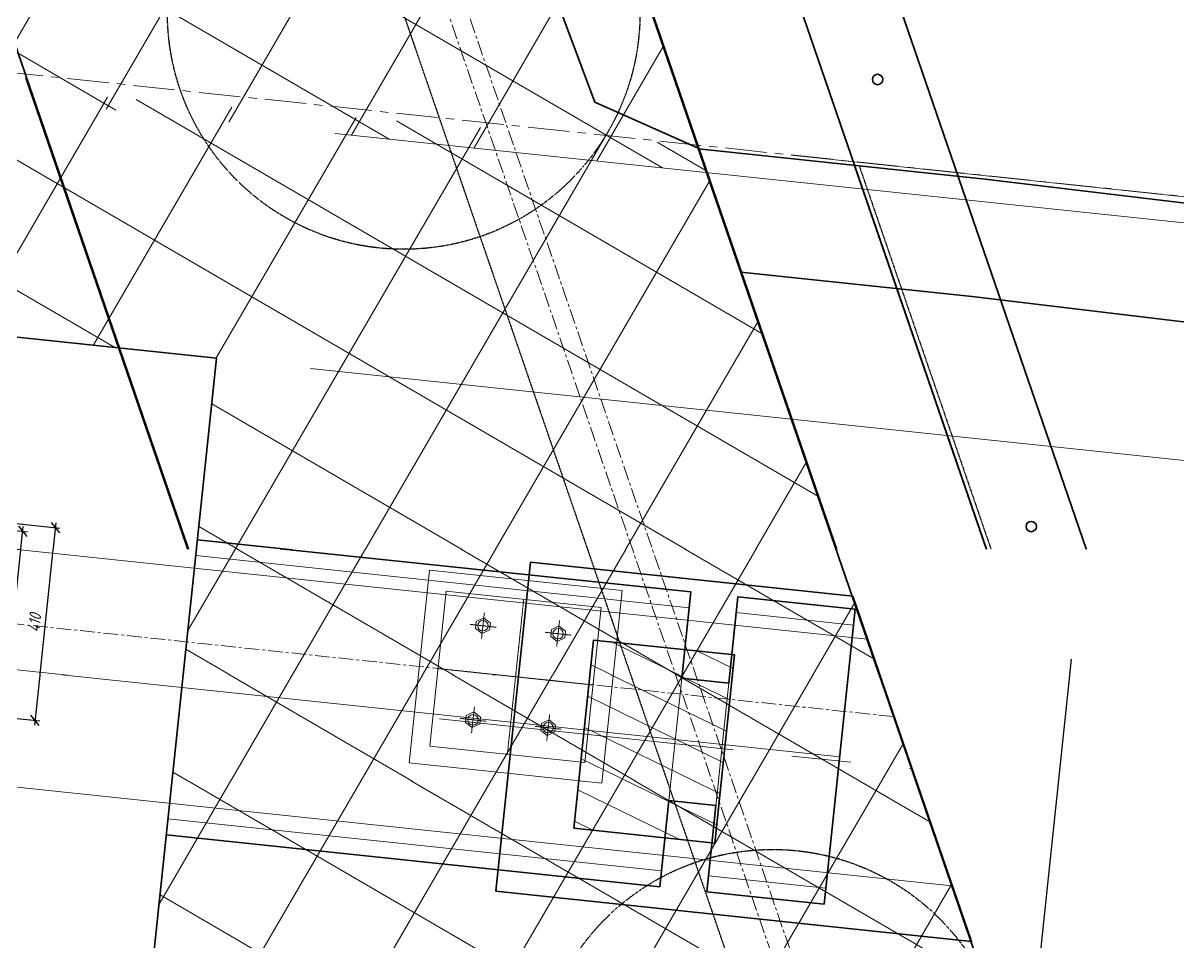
# Model space of a CAD drawing. Header units: millimetres. Extents: x 265754 to 14267433, y -6145605 to 2433772.
# Drawn here: x 8044682 to 8047126, y -576466 to -574523 of the extents above; entities that cross this region are included whole.
import ezdxf
from ezdxf import colors
from ezdxf.entities.mleader import LeaderData, LeaderLine
from ezdxf.math import Vec2, Vec3

# ---------------------------------------------------------------- set-up
doc = ezdxf.new("R2010")
doc.units = ezdxf.units.MM
for name, pattern in [('невидимая', [9.524999999999999, 6.35, -3.175]), ('осевая', [2, 1.25, -0.25, 0.25, -0.25]), ('Штриховая', [3, 2, -1])]:
    doc.linetypes.add(name, pattern=pattern)
for name, color, linetype, lineweight in [('Выноски', 3, 'Continuous', 15), ('ИС_Med', 7, 'Continuous', 35), ('ИС_Мвн', 3, 'Continuous', 18), ('ИС_Невид', 4, 'Штриховая', 18), ('ИС_ОПОР_Ось', 3, 'осевая', 18), ('ИС_Ось', 3, 'осевая', 18), ('ИС_РЗМ', 3, 'Continuous', 18), ('ИС_Тон', 3, 'Continuous', 18), ('ИС_Штр', 3, 'Continuous', 9), ('ИС_Штриховка', 2, 'Continuous', 9)]:
    doc.layers.add(name, color=color, linetype=linetype, lineweight=lineweight)
doc.layers.add('ИС_Вспомогательная', color=2, linetype='Continuous', lineweight=18, plot=False)
doc.layers.add('ИС_Невидимая', color=4, linetype='невидимая')
doc.styles.add('0', font='isocpeur.ttf', dxfattribs={"width": 0.8, "oblique": 15})
doc.styles.add('ISOCPEUR', font='isocpeur.ttf', dxfattribs={"width": 0.8, "oblique": 15, "height": 2.5})
doc.dimstyles.new('М10', dxfattribs={"dimscale": 10, "dimtxt": 2.5, "dimasz": 2, "dimexe": 1, "dimexo": 1, "dimgap": 1, "dimtad": 1, "dimdec": 0, "dimtxsty": '0', "dimblk1": 'OBLIQUE', "dimblk2": 'OBLIQUE', "dimsah": 1, "dimcen": 2.5, "dimdle": 1, "dimclrd": 256, "dimclre": 256, "dimclrt": 256, "dimaunit": 1, "dimadec": 0, "dimazin": 0, "dimtfac": 0.75, "dimtdec": 0, "dimtmove": 1, "dimatfit": 2, "dimldrblk": 'OBLIQUE', "dimfxl": 1, "dimtolj": 1, "dimtzin": 0, "dimlwd": -1, "dimlwe": -1, "dimarcsym": 0})
doc.dimstyles.new('М200', dxfattribs={"dimscale": 200, "dimtxt": 2.5, "dimasz": 2, "dimexe": 1, "dimexo": 1, "dimgap": 0.8, "dimtad": 1, "dimdec": 0, "dimzin": 0, "dimdsep": 46, "dimtxsty": '0', "dimblk": 'OBLIQUE', "dimcen": 0.09, "dimdle": 1, "dimclrd": 256, "dimclre": 256, "dimclrt": 256, "dimadec": 4, "dimazin": 0, "dimtfac": 1, "dimtdec": 0, "dimtmove": 1, "dimatfit": 2, "dimfxl": 1, "dimtolj": 1, "dimtzin": 0, "dimlwd": -1, "dimarcsym": 0})

# ---------------------------------------------------------------- blocks, each defined once
blk = doc.blocks.new('_None')
blk = doc.blocks.new('*U1476')
at = {"layer": 'ИС_Med'}
blk.add_circle((0, 0), 0.011, dxfattribs=at)
blk = doc.blocks.new('*U1477')
at = {"layer": 'ИС_Мвн', "color": 0, "linetype": 'ByBlock', "lineweight": -2, "transparency": 16777216}
for p in [(0, 0), (1, 0)]:
    blk.add_blockref('*U1476', p, dxfattribs=at)
blk = doc.blocks.new('болт БО')
at = {"layer": 'ИС_Тон', "linetype": 'осевая'}
for p, q in [((-0.1288116180771794, -27.84737553508876), (0.1288116183113743, 27.84737553520426)), ((-27.8473755350301, 0.1288116181356145), (27.84737553503055, -0.1288116181353871))]:
    blk.add_line(p, q, dxfattribs=at)
at = {"layer": 'ИС_Тон'}
blk.add_lwpolyline([(14.96664636836476, -7.295342044146537), (15.03303712032357, 7.157535470322273), (0.07648264958743312, 16.64982433590194), (-14.96664636713922, 7.295342045052394), (-15.03303711909848, -7.157535469416189), (-0.07648264836325325, -16.64982433522869)], close=True, dxfattribs=at)
blk.add_circle((1.168700691778213e-10, -4.547473508864641e-13), 11, dxfattribs=at)
blk = doc.blocks.new('_OBLIQUE')
at = {"color": 0, "linetype": 'ByBlock', "lineweight": -2}
blk.add_line((0.5000000000000001, 0.4999999999999999), (-0.5000000000000001, -0.4999999999999999), dxfattribs=at)
blk = doc.blocks.new('*D1625')
at = {"layer": 'Defpoints', "transparency": 16777216}
blk.add_line((-134.5914305063197, 114.4579756438034), (45.40856949368026, 114.4579756438034), dxfattribs=at)
at = {"layer": 'Defpoints', "color": 0, "transparency": 16777216}
for p in [(-124.5914305063197, 114.4579756996827), (35.40856949368026, 114.4579756437743), (35.40856949368026, 114.4579756438034)]:
    blk.add_point(p, dxfattribs=at)
at = {"layer": 'Defpoints', "transparency": 16777216, "xscale": 20, "yscale": 20, "zscale": 20, "rotation": 180}
blk.add_blockref('_OBLIQUE', (-124.5914305063197, 114.4579756438034), dxfattribs=at)
at = {"layer": 'Defpoints', "transparency": 16777216, "xscale": 20, "yscale": 20, "zscale": 20}
blk.add_blockref('_OBLIQUE', (35.40856949368026, 114.4579756438034), dxfattribs=at)
at = {"layer": 'Defpoints', "transparency": 16777216, "insert": (-44.59143050631974, 136.9579756438034), "char_height": 25, "attachment_point": 5, "style": '0'}
blk.add_mtext('\\A1;160', dxfattribs=at)
blk = doc.blocks.new('*D1626')
at = {"layer": 'Defpoints', "transparency": 16777216}
blk.add_line((35.40880478220057, 124.5088570149965), (35.40880478220062, -95.49114298541102), dxfattribs=at)
at = {"layer": 'Defpoints', "color": 0, "transparency": 16777216}
for p in [(35.40880476770691, 114.5088570149965), (35.40880478214241, -85.49114298541102), (35.40880478220062, -85.49114298541102)]:
    blk.add_point(p, dxfattribs=at)
at = {"layer": 'Defpoints', "transparency": 16777216, "xscale": 20, "yscale": 20, "zscale": 20}
for p, rotation in [((35.40880478220057, 114.5088570149965), 90), ((35.40880478220062, -85.49114298541102), 270)]:
    blk.add_blockref('_OBLIQUE', p, dxfattribs=dict(at, rotation=rotation))
at = {"layer": 'Defpoints', "transparency": 16777216, "insert": (12.90880478220059, 14.50885701479273), "char_height": 25, "attachment_point": 5, "rotation": 90, "style": '0'}
blk.add_mtext('\\A1;200', dxfattribs=at)
blk = doc.blocks.new('*D1632')
at = {"layer": 'Defpoints', "transparency": 16777216}
blk.add_line((-174.5911951646558, 66.70392627402907), (85.4088048353442, 66.70392627402907), dxfattribs=at)
at = {"layer": 'Defpoints', "color": 0, "transparency": 16777216}
for p in [(-164.5911951646558, 66.70392635787721), (75.4088048353442, 66.70392627402907), (75.4088048353442, 66.70392627402907)]:
    blk.add_point(p, dxfattribs=at)
at = {"layer": 'Defpoints', "transparency": 16777216, "xscale": 20, "yscale": 20, "zscale": 20, "rotation": 180}
blk.add_blockref('_OBLIQUE', (-164.5911951646558, 66.70392627402907), dxfattribs=at)
at = {"layer": 'Defpoints', "transparency": 16777216, "xscale": 20, "yscale": 20, "zscale": 20}
blk.add_blockref('_OBLIQUE', (75.4088048353442, 66.70392627402907), dxfattribs=at)
at = {"layer": 'Defpoints', "transparency": 16777216, "insert": (-44.5911951646558, 89.20392627402907), "char_height": 25, "attachment_point": 5, "style": '0'}
blk.add_mtext('\\A1;240', dxfattribs=at)
blk = doc.blocks.new('*D1633')
at = {"layer": 'Defpoints', "transparency": 16777216}
blk.add_line((-77.35079311189472, -135.4911429460045), (-77.35079311189479, 164.5088570539957), dxfattribs=at)
at = {"layer": 'Defpoints', "color": 0, "transparency": 16777216}
for p in [(-77.35079311192388, 154.5088570539957), (-77.35079311189477, 154.5088570539957), (-77.35079320971275, -125.4911429460045)]:
    blk.add_point(p, dxfattribs=at)
at = {"layer": 'Defpoints', "transparency": 16777216, "xscale": 20, "yscale": 20, "zscale": 20}
for p, rotation in [((-77.35079311189477, 154.5088570539957), 90), ((-77.35079311189472, -125.4911429460045), 270)]:
    blk.add_blockref('_OBLIQUE', p, dxfattribs=dict(at, rotation=rotation))
at = {"layer": 'Defpoints', "transparency": 16777216, "insert": (-99.85079311189473, 14.50885705399563), "char_height": 25, "attachment_point": 5, "rotation": 90, "style": '0'}
blk.add_mtext('\\A1;280', dxfattribs=at)
blk = doc.blocks.new('*D1634')
at = {"layer": 'Defpoints', "transparency": 16777216}
blk.add_line((65.4088048353442, 66.70392624958185), (155.4088048353442, 66.70392624958185), dxfattribs=at)
at = {"layer": 'Defpoints', "color": 0, "transparency": 16777216}
for p in [(75.4088048353442, 66.70392627402907), (145.4088048353442, 66.70392624958185), (145.4088048353442, 66.70392624958185)]:
    blk.add_point(p, dxfattribs=at)
at = {"layer": 'Defpoints', "transparency": 16777216, "xscale": 20, "yscale": 20, "zscale": 20, "rotation": 180}
blk.add_blockref('_OBLIQUE', (75.4088048353442, 66.70392624958185), dxfattribs=at)
at = {"layer": 'Defpoints', "transparency": 16777216, "xscale": 20, "yscale": 20, "zscale": 20}
blk.add_blockref('_OBLIQUE', (145.4088048353442, 66.70392624958185), dxfattribs=at)
at = {"layer": 'Defpoints', "transparency": 16777216, "insert": (110.4088048353442, 89.20392624958185), "char_height": 25, "attachment_point": 5, "style": '0'}
blk.add_mtext('\\A1;70', dxfattribs=at)
blk = doc.blocks.new('*D1635')
at = {"layer": 'Defpoints', "transparency": 16777216}
blk.add_line((110.4088048589474, 134.3160017424379), (155.4088048589474, 134.3160017424379), dxfattribs=at)
at = {"layer": 'Defpoints', "color": 0, "transparency": 16777216}
for p in [(120.4088048589474, 134.3160017511982), (145.4088048589474, 134.3160017424671), (145.4088048589474, 134.3160017424379)]:
    blk.add_point(p, dxfattribs=at)
at = {"layer": 'Defpoints', "transparency": 16777216, "xscale": 20, "yscale": 20, "zscale": 20, "rotation": 180}
blk.add_blockref('_OBLIQUE', (120.4088048589474, 134.3160017424379), dxfattribs=at)
at = {"layer": 'Defpoints', "transparency": 16777216, "xscale": 20, "yscale": 20, "zscale": 20}
blk.add_blockref('_OBLIQUE', (145.4088048589474, 134.3160017424379), dxfattribs=at)
at = {"layer": 'Defpoints', "transparency": 16777216, "insert": (132.9088048589765, 156.8160017468617), "char_height": 25, "attachment_point": 5, "style": '0'}
blk.add_mtext('\\A1;25', dxfattribs=at)
blk = doc.blocks.new('*D1636')
at = {"layer": 'Defpoints', "transparency": 16777216}
blk.add_line((110.4088047996629, -35.37111902015749), (170.4088047996629, -35.37111902015749), dxfattribs=at)
at = {"layer": 'Defpoints', "color": 0, "transparency": 16777216}
for p in [(120.4088047996629, -35.37111900618766), (160.4088047996629, -35.37111902015749), (160.4088047996629, -35.37111902015749)]:
    blk.add_point(p, dxfattribs=at)
at = {"layer": 'Defpoints', "transparency": 16777216, "xscale": 20, "yscale": 20, "zscale": 20, "rotation": 180}
blk.add_blockref('_OBLIQUE', (120.4088047996629, -35.37111902015749), dxfattribs=at)
at = {"layer": 'Defpoints', "transparency": 16777216, "xscale": 20, "yscale": 20, "zscale": 20}
blk.add_blockref('_OBLIQUE', (160.4088047996629, -35.37111902015749), dxfattribs=at)
at = {"layer": 'Defpoints', "transparency": 16777216, "insert": (140.4088047996338, -12.87111901320168), "char_height": 25, "attachment_point": 5, "style": '0'}
blk.add_mtext('\\A1;40', dxfattribs=at)
blk = doc.blocks.new('*D1627')
at = {"layer": 'Defpoints', "transparency": 16777216}
for p, q in [((-249.5911951113085, 229.5088571141532), (-249.5911951113085, 294.3531216889678)), ((160.4088048887206, 229.5088569709333), (160.4088048887206, 294.3531216889678)), ((-259.5911951113085, 284.3531216889678), (170.4088048887206, 284.3531216889678))]:
    blk.add_line(p, q, dxfattribs=at)
at = {"layer": 'Defpoints', "color": 0, "transparency": 16777216}
for p in [(160.4088048887206, 284.3531216889678), (-249.5911951113085, 219.5088571141532), (160.4088048887206, 219.5088569709333)]:
    blk.add_point(p, dxfattribs=at)
at = {"layer": 'Defpoints', "transparency": 16777216, "xscale": 20, "yscale": 20, "zscale": 20, "rotation": 180}
blk.add_blockref('_OBLIQUE', (-249.5911951113085, 284.3531216889678), dxfattribs=at)
at = {"layer": 'Defpoints', "transparency": 16777216, "xscale": 20, "yscale": 20, "zscale": 20}
blk.add_blockref('_OBLIQUE', (160.4088048887206, 284.3531216889678), dxfattribs=at)
at = {"layer": 'Defpoints', "transparency": 16777216, "insert": (-44.59119511129393, 308.7281216889678), "char_height": 25, "attachment_point": 5, "style": '0'}
blk.add_mtext('\\A1;410 ЗД', dxfattribs=at)
blk = doc.blocks.new('*D1628')
at = {"layer": 'Defpoints', "transparency": 16777216}
for p, q in [((-234.5911951165472, 214.5088571088854), (-234.5911951165472, 252.5192419534433)), ((145.4088048834528, 214.508856976172), (145.4088048834528, 252.5192419534433)), ((-244.5911951165472, 242.5192419534433), (155.4088048834528, 242.5192419534433))]:
    blk.add_line(p, q, dxfattribs=at)
at = {"layer": 'Defpoints', "color": 0, "transparency": 16777216}
for p in [(145.4088048834528, 242.5192419534433), (-234.5911951165472, 204.5088571088854), (145.4088048834528, 204.508856976172)]:
    blk.add_point(p, dxfattribs=at)
at = {"layer": 'Defpoints', "transparency": 16777216, "xscale": 20, "yscale": 20, "zscale": 20, "rotation": 180}
blk.add_blockref('_OBLIQUE', (-234.5911951165472, 242.5192419534433), dxfattribs=at)
at = {"layer": 'Defpoints', "transparency": 16777216, "xscale": 20, "yscale": 20, "zscale": 20}
blk.add_blockref('_OBLIQUE', (145.4088048834528, 242.5192419534433), dxfattribs=at)
at = {"layer": 'Defpoints', "transparency": 16777216, "insert": (-44.59119511654717, 265.0192419534433), "char_height": 25, "attachment_point": 5, "style": '0'}
blk.add_mtext('\\A1;380', dxfattribs=at)
blk = doc.blocks.new('*D1629')
at = {"layer": 'Defpoints', "transparency": 16777216}
blk.add_line((91.22692856035431, 169.5088569950895), (91.2269285603543, 229.5088569950896), dxfattribs=at)
at = {"layer": 'Defpoints', "color": 0, "transparency": 16777216}
for p in [(91.22692856035431, 219.5088569950896), (91.22692856035431, 219.5088569950896), (91.22692854638447, 179.5088569950895)]:
    blk.add_point(p, dxfattribs=at)
at = {"layer": 'Defpoints', "transparency": 16777216, "xscale": 20, "yscale": 20, "zscale": 20}
for p, rotation in [((91.22692856035431, 219.5088569950896), 90), ((91.22692856035431, 179.5088569950895), 270)]:
    blk.add_blockref('_OBLIQUE', p, dxfattribs=dict(at, rotation=rotation))
at = {"layer": 'Defpoints', "transparency": 16777216, "insert": (68.72692855334026, 199.5088569950894), "char_height": 25, "attachment_point": 5, "rotation": 90, "style": '0'}
blk.add_mtext('\\A1;40', dxfattribs=at)
blk = doc.blocks.new('*D1630')
at = {"layer": 'Defpoints', "transparency": 16777216}
for p, q in [((155.4088048834529, 204.5088569761721), (245.8727592602664, 204.5088569761721)), ((235.8727592602665, -185.4911430238281), (235.8727592602664, 214.5088569761721)), ((155.4088047507394, -175.4911430238281), (245.8727592602665, -175.4911430238281))]:
    blk.add_line(p, q, dxfattribs=at)
at = {"layer": 'Defpoints', "color": 0, "transparency": 16777216}
for p in [(145.4088048834529, 204.5088569761721), (235.8727592602664, 204.5088569761721), (145.4088047507394, -175.4911430238281)]:
    blk.add_point(p, dxfattribs=at)
at = {"layer": 'Defpoints', "transparency": 16777216, "xscale": 20, "yscale": 20, "zscale": 20}
for p, rotation in [((235.8727592602664, 204.5088569761721), 90), ((235.8727592602665, -175.4911430238281), 270)]:
    blk.add_blockref('_OBLIQUE', p, dxfattribs=dict(at, rotation=rotation))
at = {"layer": 'Defpoints', "transparency": 16777216, "insert": (213.3727592602664, 14.50885697617193), "char_height": 25, "attachment_point": 5, "rotation": 90, "style": '0'}
blk.add_mtext('\\A1;380', dxfattribs=at)
blk = doc.blocks.new('*D1631')
at = {"layer": 'Defpoints', "transparency": 16777216}
for p, q in [((303.6341532355, 229.5088569709334), (303.6341532355001, -200.4911430290668)), ((170.4088048887207, 219.5088569709334), (313.6341532355, 219.5088569709334)), ((170.4088047455007, -190.4911430290668), (313.6341532355001, -190.4911430290668))]:
    blk.add_line(p, q, dxfattribs=at)
at = {"layer": 'Defpoints', "color": 0, "transparency": 16777216}
for p in [(160.4088048887207, 219.5088569709334), (160.4088047455007, -190.4911430290668), (303.6341532355001, -190.4911430290668)]:
    blk.add_point(p, dxfattribs=at)
at = {"layer": 'Defpoints', "transparency": 16777216, "xscale": 20, "yscale": 20, "zscale": 20}
for p, rotation in [((303.6341532355, 219.5088569709334), 90), ((303.6341532355001, -190.4911430290668), 270)]:
    blk.add_blockref('_OBLIQUE', p, dxfattribs=dict(at, rotation=rotation))
at = {"layer": 'Defpoints', "transparency": 16777216, "insert": (281.1341532355, 14.50885697093324), "char_height": 25, "attachment_point": 5, "rotation": 90, "style": '0'}
blk.add_mtext('\\A1;410', dxfattribs=at)
blk = doc.blocks.new('*D1624')
at = {"layer": 'Defpoints', "transparency": 16777216}
for p, q in [((-303.4498259851537, 224.5088571124071), (-303.4498259851536, -195.4911428875931)), ((-254.5911951130257, 214.5088571124071), (-313.4498259851537, 214.5088571124071)), ((-254.5911952527532, -185.4911428875931), (-313.4498259851536, -185.4911428875931))]:
    blk.add_line(p, q, dxfattribs=at)
at = {"layer": 'Defpoints', "color": 0, "transparency": 16777216}
for p in [(-244.5911951130257, 214.5088571124071), (-303.4498259851536, -185.4911428875931), (-244.5911952527532, -185.4911428875931)]:
    blk.add_point(p, dxfattribs=at)
at = {"layer": 'Defpoints', "transparency": 16777216, "xscale": 20, "yscale": 20, "zscale": 20}
for p, rotation in [((-303.4498259851537, 214.5088571124071), 90), ((-303.4498259851536, -185.4911428875931), 270)]:
    blk.add_blockref('_OBLIQUE', p, dxfattribs=dict(at, rotation=rotation))
at = {"layer": 'Defpoints', "transparency": 16777216, "insert": (-329.6998259851536, 14.50885711240708), "char_height": 25, "attachment_point": 5, "rotation": 90, "style": '0'}
blk.add_mtext('\\A1;400 монол.тумба', dxfattribs=at)
blk = doc.blocks.new('A$C545E156D')
at = {"layer": 'ИС_Тон'}
for points in [[(289.4314504628419, -16.71632384730037), (-16.71632384735858, -289.431450462871), (-289.431450462871, 16.71632384730037), (16.71632384730037, 289.4314504628419)], [(232.9570211042301, -13.45460212099715), (-13.45460212102626, -232.9570211042301), (-232.9570211042883, 13.45460212099715), (13.45460212096805, 232.9570211042301)]]:
    blk.add_lwpolyline(points, close=True, dxfattribs=at)
at = {"layer": 'ИС_Тон', "linetype": 'осевая'}
for points in [[(109.7512094915728, -123.2058116126282), (-109.751209491631, 123.2058116126282)], [(123.2058116125991, 109.7512094916019), (-123.2058116126573, -109.751209491631)]]:
    blk.add_lwpolyline(points, dxfattribs=at)
at = {"layer": 'ИС_Тон', "rotation": 221.6945127324549}
for p in [(-6.779733455390669, 127.8828964885033), (-126.2520356252207, 21.45748122388613), (126.2520356253372, -21.45748122376972), (6.779733455507085, -127.8828964883869)]:
    blk.add_blockref('болт БО', p, dxfattribs=at)
blk = doc.blocks.new('*D1709')
at = {"layer": 'Defpoints', "color": 0, "transparency": 16777216}
for p in [(170122.3195223935, 6692.48331674136), (178155.1336211243, 5845.807136551346), (169975.5693771713, 5300.195848270494)]:
    blk.add_point(p, dxfattribs=at)
at = {"layer": 'ИС_РЗМ', "transparency": 16777216}
for p, q in [((170321.2177321759, 6671.519010280961), (178354.0318309066, 5824.842830090936)), ((177987.4191694417, 4254.621458298101), (178176.0979275846, 6044.705346333707)), ((170174.4675869537, 5279.231541810102), (178207.2816856845, 4432.555361620081))]:
    blk.add_line(p, q, dxfattribs=at)
at = {"layer": 'ИС_РЗМ', "transparency": 16777216, "xscale": 400, "yscale": 400, "zscale": 400}
for p, rotation in [((178155.1336211243, 5845.807136551331), 83.98311562657292), ((178008.3834759021, 4453.519668080477), 263.9831156265729)]:
    blk.add_blockref('_OBLIQUE', p, dxfattribs=dict(at, rotation=rotation))
at = {"layer": 'ИС_РЗМ', "transparency": 16777216, "insert": (177708.8244051712, 5188.971476929117), "char_height": 500, "attachment_point": 5, "rotation": 83.98311562657294, "style": '0'}
blk.add_mtext('\\A1;1400', dxfattribs=at)
blk = doc.blocks.new('*D1710')
at = {"layer": 'Defpoints', "color": 0, "transparency": 16777216}
for p in [(170174.7302885432, 7189.728841185453), (170122.3195223935, 6692.48331674136), (178365.3834602431, 6326.416077385875)]:
    blk.add_point(p, dxfattribs=at)
at = {"layer": 'ИС_РЗМ', "transparency": 16777216}
for p, q in [((178365.3834602431, 6326.416077385962), (178542.003088903, 8002.089347061039)), ((170373.6284983255, 7168.764534725164), (178564.2816700254, 6305.451770925607)), ((170321.2177321759, 6671.519010281077), (178511.8709038758, 5808.206246481521)), ((178292.0083876331, 5630.272343159493), (178365.3834602431, 6326.416077385962))]:
    blk.add_line(p, q, dxfattribs=at)
at = {"layer": 'ИС_РЗМ', "transparency": 16777216, "xscale": 400, "yscale": 400, "zscale": 400}
for p, rotation in [((178365.3834602431, 6326.416077385962), 83.98311562658402), ((178312.9726940934, 5829.170552941876), 263.983115626584)]:
    blk.add_blockref('_OBLIQUE', p, dxfattribs=dict(at, rotation=rotation))
at = {"layer": 'ИС_РЗМ', "transparency": 16777216, "insert": (178109.1123605162, 7472.561173614638), "char_height": 500, "attachment_point": 5, "rotation": 83.98311562658404, "style": '0'}
blk.add_mtext('\\A1;500', dxfattribs=at)
blk = doc.blocks.new('*D1712')
at = {"layer": 'Defpoints', "color": 0, "transparency": 16777216}
for p in [(171139.7079960461, 7143.322750409701), (169880.8013930965, -4800.514746952729), (179108.0982848446, -5773.092026823011)]:
    blk.add_point(p, dxfattribs=at)
at = {"layer": 'ИС_РЗМ', "transparency": 16777216}
for p, q in [((171338.6062058285, 7122.358443949077), (180565.9030975765, 6149.781164078788)), ((180387.9691942547, 6369.643680321711), (179087.1339783841, -5971.990236605456)), ((170079.6996028789, -4821.47905341337), (179306.9964946269, -5794.056333283659))]:
    blk.add_line(p, q, dxfattribs=at)
at = {"layer": 'ИС_РЗМ', "transparency": 16777216, "xscale": 400, "yscale": 400, "zscale": 400}
for p, rotation in [((180367.0048877942, 6170.74547053935), 83.98311562652499), ((179108.0982848446, -5773.092026823097), 263.983115626525)]:
    blk.add_blockref('_OBLIQUE', p, dxfattribs=dict(at, rotation=rotation))
at = {"layer": 'ИС_РЗМ', "transparency": 16777216, "insert": (179364.6174429774, 238.134796471757), "char_height": 500, "attachment_point": 5, "rotation": 83.983115626525, "style": '0'}
blk.add_mtext('\\A1;12010', dxfattribs=at)
blk = doc.blocks.new('Б24')
for points in [[(-12.00239487175381, 0.3108262185612602), (-11.75239487175381, 0.3108262185620561), (-11.75239487175324, 0.1272950456059334), (-11.65239487175323, 0.1272950456062176), (-11.6523948717538, 0.3108262185623403), (-10.60240299486054, 0.3108361111322324)], [(-12.00239487175183, -0.3162361273509759), (-12.00239487175381, 0.3108262185612602)], [(-12.00239487175186, -0.3162361273509191), (-11.75239487175183, -0.3162361273501801), (-11.75239487175243, -0.1327049543941143), (-11.65239487175241, -0.1327049543938301), (-11.65239487175184, -0.3162361273498959), (-10.60238674828784, -0.3162262347800606)]]:
    blk.add_lwpolyline(points)
at = {"layer": 'Defpoints'}
blk.add_lwpolyline([(-11.58190973150127, -2.160094361550932), (-11.5819097315032, -1.533032015638753)], dxfattribs=at)
at = {"layer": 'ИС_Med'}
blk.add_lwpolyline([(-10.60239487377694, -0.7026100440270966), (10.69760512621725, -0.7026100440417054), (10.69760512621724, 0.6973899559525307), (-10.60239487377693, 0.6973899559670258)], close=True, dxfattribs=at)
at = {"layer": 'ИС_Невид', "ltscale": 4}
for points in [[(-11.75239487175243, -0.1327049543941143), (-11.75239487175324, 0.1272950456059334)], [(-11.65239487175241, -0.1327049543938301), (-11.65239487175323, 0.1272950456062176)]]:
    blk.add_lwpolyline(points, dxfattribs=at)
at = {"layer": 'ИС_Ось', "linetype": 'осевая', "ltscale": 25}
blk.add_lwpolyline([(-12.00239487376528, -0.002610044030063818), (11.99760512623473, -0.002610044030063818)], dxfattribs=at)
at = {"layer": 'ИС_Тон'}
for points in [[(-12.00239487175371, 0.2772950456051717), (-11.75239487175372, 0.2772950456059675)], [(-11.6523948717537, 0.2772950456062517), (-10.60240212610061, 0.2773049381761439)], [(-12.00239487175193, -0.2827049543948874), (-11.75239487175193, -0.2827049543940916)], [(-11.65239487175195, -0.2827049543937505), (-10.60238761704777, -0.2826950618239152)]]:
    blk.add_lwpolyline(points, dxfattribs=at)
blk = doc.blocks.new('*U1646')
at = {"layer": 'Defpoints'}
for points in [[(-244.5911951130256, 214.508857112407), (155.4088048869744, 214.5088569726795), (155.4088047472469, -185.4911430273205), (-244.5911952527531, -185.491142887593)], [(-164.5911951340095, 154.5088570844673), (75.40880486601964, 154.5088570006192), (75.40880476820166, -125.4911429993808), (-164.5911952317983, -125.4911429155618)]]:
    blk.add_lwpolyline(points, close=True, dxfattribs=at)
at = {"layer": 'Defpoints', "color": 1, "ltscale": 250}
blk.add_lwpolyline([(-234.5911951165472, 204.5088571088854), (145.4088048834528, 204.508856976172), (145.4088047507394, -175.491143023828), (-234.5911952492606, -175.4911428910855)], close=True, dxfattribs=at)
at = {"layer": 'Defpoints', "color": 1, "linetype": 'Штриховая', "ltscale": 10}
blk.add_lwpolyline([(-199.5911951287417, 169.5088570966618), (110.4088048712583, 169.5088569883956), (110.408804762963, -140.4911430116044), (-199.591195237037, -140.4911429033091)], close=True, dxfattribs=at)
at = {"layer": 'ИС_Тон'}
for points in [[(-249.5911951113085, 219.5088571141532), (160.4088048887206, 219.5088569709333), (160.4088047455007, -190.4911430290667), (-249.5911952545284, -190.4911428858468)], [(-209.5911951252783, 179.5088571001834), (120.4088048747217, 179.5088569849031), (120.4088047594414, -150.4911430150969), (-209.5911952405295, -150.4911428998457)]]:
    blk.add_lwpolyline(points, close=True, dxfattribs=at)
at = {"layer": 'ИС_Тон', "linetype": 'осевая'}
for points in [[(-44.59119512524921, 179.5088570425287), (-44.59119524052949, -150.4911429574422)], [(-209.5911951829039, 14.50885710018338), (120.4088048171252, 14.5088569849031)]]:
    blk.add_lwpolyline(points, dxfattribs=at)
at = {"layer": 'ИС_Тон'}
for p in [(-124.5911951480666, 114.5088570704975), (35.40880485190428, 114.508857014589), (-124.5911952179449, -85.49114292950253), (35.40880478205509, -85.49114298541099)]:
    blk.add_blockref('болт БО', p, dxfattribs=at)
at = {"layer": 'Defpoints'}
for base, p1, p2, angle, text, picture, middle in [((160.4088048887206, 284.3531216889678), (-249.5911951113085, 219.5088571141532), (160.4088048887206, 219.5088569709333), 359.9999999799897, '<> ЗД', '*D1627', (-44.59119511129393, 308.7281216889678)), ((-303.4498259851536, -185.4911428875931), (-244.5911951130256, 214.508857112407), (-244.5911952527531, -185.491142887593), 89.99999997998968, '<> монол.тумба', '*D1624', (-329.6998259851536, 14.50885711240708))]:
    dim = blk.add_linear_dim(base=base, p1=p1, p2=p2, angle=angle, text=text, dimstyle='М10', dxfattribs=at)
    dim.commit()
    dim.dimension.update_dxf_attribs({"geometry": picture, "text_midpoint": middle})
for base, p1, p2, angle, picture, middle in [((145.4088048834528, 242.5192419534433), (-234.5911951165472, 204.5088571088854), (145.4088048834528, 204.508856976172), 359.9999999799897, '*D1628', (-44.59119511654717, 265.0192419534433)), ((303.6341532355001, -190.4911430290668), (160.4088048887206, 219.5088569709333), (160.4088047455007, -190.4911430290667), 89.99999997998968, '*D1631', (281.1341532355, 14.50885697093324)), ((235.8727592602664, 204.5088569761721), (145.4088047507394, -175.491143023828), (145.4088048834528, 204.508856976172), 89.99999997998968, '*D1630', (213.3727592602664, 14.50885697617193)), ((35.40856949368026, 114.4579756438034), (-124.5914305063197, 114.4579756996827), (35.40856949368026, 114.4579756437743), 359.9999999799897, '*D1625', (-44.59143050631974, 136.9579756438034)), ((-77.35079311189477, 154.5088570539957), (-77.35079320971272, -125.4911429460044), (-77.35079311192385, 154.5088570539956), 89.99999997998968, '*D1633', (-99.85079311189473, 14.50885705399563)), ((35.40880478220062, -85.49114298541102), (35.4088047677069, 114.5088570149965), (35.4088047821424, -85.49114298541099), 89.99999997998968, '*D1626', (12.90880478220059, 14.50885701479273)), ((75.40880483524828, 66.70392627401756), (-164.5911951646558, 66.70392635787721), (75.4088048353442, 66.70392627402907), 359.9999999799897, '*D1632', (-44.5911951646558, 89.20392627402907)), ((145.4088048353442, 66.70392624958185), (75.4088048353442, 66.70392627402907), (145.4088048353442, 66.70392624958185), 359.9999999799897, '*D1634', (110.4088048353442, 89.20392624958185))]:
    dim = blk.add_linear_dim(base=base, p1=p1, p2=p2, angle=angle, dimstyle='М10', dxfattribs=at)
    dim.commit()
    dim.dimension.update_dxf_attribs({"geometry": picture, "text_midpoint": middle})
for base, p1, p2, angle, picture, middle, set_off in [((91.22692856032748, 219.5088569950974), (91.22692854635761, 179.5088569950973), (91.22692856032745, 219.5088569950973), 89.99999997998968, '*D1629', (91.22692855331343, 199.5088569950973), (-2.683009370230138e-11, 7.87281351222191e-12)), ((145.4088048589343, 134.3160017424418), (120.4088048589343, 134.3160017512021), (145.4088048589343, 134.3160017424709), 359.9999999799897, '*D1635', (132.9088048589634, 134.3160017468656), (-1.313082975684665e-11, 3.893774191965349e-12)), ((160.4088047996568, -35.3711190201708), (120.4088047996568, -35.37111900620096), (160.4088047996568, -35.3711190201708), 359.9999999799897, '*D1636', (140.4088047996277, -35.37111901321498), (-6.139089236967266e-12, -1.330136001342908e-11))]:
    dim = blk.add_linear_dim(base=base, p1=p1, p2=p2, angle=angle, dimstyle='М10', dxfattribs=at)
    dim.commit()
    dim.dimension.update_dxf_attribs({"geometry": picture, "text_midpoint": middle, "dimtype": 128, "insert": set_off})
blk = doc.blocks.new('*U1649')
at = {"layer": 'ИС_Med', "color": 0, "linetype": 'ByBlock', "lineweight": -2, "transparency": 16777216}
blk.add_blockref('*U1646', (20000, 0), dxfattribs=at)
blk = doc.blocks.new('План Узловая')
at = {"layer": 'ИС_Штр'}
h = blk.add_hatch(dxfattribs=at)
h.set_pattern_fill('ANSI31', color=256, scale=75, angle=14.81052377493742)
h.set_pattern_definition([(59.81052396495632, (-261079.1993689098, -159231.3103864741), (-205.8274349733927, 119.7438208730364), [])])
h.paths.add_polyline_path([(148771.9042359782, 11014.13538098801), (148755.103165518, 10855.15965664637), (168943.3076028228, 8727.278741203947), (168684.3644242888, 9480.212573318044), (170042.7535006761, 9588.096904415987), (170922.8151941225, 7235.023550120299), (171141.6792105513, 7137.59101381863), (170956.4328020399, 7676.235395321099), (170848.044995877, 7991.396608336363), (170601.9165395671, 8707.06883747538), (170371.081716917, 9378.271487367107), (170208.3064418595, 9851.576141756028), (164249.9851047195, 9378.361564947409), (162349.6026056762, 9579.200154612307), (159676.5300765015, 9861.699134213384), (157624.8913259305, 10078.52297539997), (155371.4174165146, 10316.67741117359), (152883.7866822323, 10579.57830009027), (151441.0487313593, 10732.05152874568), (150011.7704054175, 10883.10230055882)])
h = blk.add_hatch(dxfattribs=at)
h.set_pattern_fill('ANSI37', color=256, scale=75, angle=14.81052377493742)
h.set_pattern_definition([(59.81052396495632, (-261079.1993689098, -159231.3103864741), (-205.8274349733927, 119.7438208730364), []), (149.8105239649563, (-261079.1993689098, -159231.3103864741), (-119.7438208730364, -205.8274349733926), [])])
h.paths.add_polyline_path([(170712.2953012512, 7133.068312761839), (170573.5867929635, 7536.393587762257), (170477.9878895805, 7546.469921329757), (170497.2259083544, 7728.990030030953), (170397.7768034632, 7739.472183260892), (170378.5387846892, 7556.952074559638), (169334.3221483816, 7667.004845116404), (169293.8029820565, 7282.580506581173)])
h.paths.add_polyline_path([(170348.581836602, 8190.644628461218), (170248.0972306313, 8482.825561244274), (169429.406777522, 8569.117326129926), (169400.0517843455, 8290.612735387986)])
h.paths.add_polyline_path([(170411.3936540122, 7868.661632112344), (170422.635430123, 7975.317635615706), (170360.6135873915, 8155.659685894731), (169396.5369954154, 8257.266284015495), (169367.1780546682, 7978.724240817246)])
h.paths.add_polyline_path([(170382.0535736183, 7590.298525923979), (170397.7768034632, 7739.472183260892), (170411.3936540122, 7868.661632112344), (169367.1780546682, 7978.724240817246), (169337.8369373117, 7700.351296488894)])
h.paths.add_polyline_path([(170042.7535006762, 9588.096904416045), (168684.3644242888, 9480.212573317986), (168943.3910270928, 8727.269948101428), (169440.5531272797, 8674.867975052563), (169429.406777522, 8569.117326129926), (170248.0972306314, 8482.825561244332)])
h.paths.add_polyline_path([(170574.3058503339, 8166.853735093609), (170416.2680814267, 8589.408728404902), (170248.0972306313, 8482.825561244274), (170348.5818366019, 8190.644628461218), (170444.2684206346, 8180.559964679356), (170425.0304018608, 7998.039855978102), (170524.4795067521, 7987.557702748221), (170543.7175255259, 8170.077811449417)])
h.paths.add_polyline_path([(170416.2680814267, 8589.408728404902), (170362.8117100046, 8732.338211812195), (170336.0881204528, 8735.16244748002), (170042.7535006762, 9588.096904416045), (170248.0972306314, 8482.825561244332)])
h.paths.add_polyline_path([(171141.6792105512, 7137.591013818572), (170922.8151941224, 7235.023550120299), (170746.2931022293, 7707.001178474573), (170726.6106518085, 7520.264538255055), (170573.5867929635, 7536.393587762315), (170712.2953012511, 7133.068312761839), (171159.4433390799, 7085.937931304623)])
at = {"layer": 'ИС_Med'}
for p, q in [((173348.1528234482, -3264.171353697777), (169156.1005637645, 8925.135931015015)), ((170579.8102071285, 8775.073819756508), (175452.4831373691, -5393.286678314209)), ((174027.991240263, -5244.77327299118), (169718.5099742412, 7285.984488129616)), ((174029.9192183017, -5246.556011557579), (169720.4379527569, 7284.201749563217))]:
    blk.add_line(p, q, dxfattribs=at)
for points in [[(148755.0885600059, 10855.02145581692), (148771.9042359782, 11014.13538098801), (150011.7704054175, 10883.10230055882), (151441.0487313593, 10732.05152874568), (152883.7866822323, 10579.57830009027), (155371.4174165146, 10316.67741117359), (157624.8913259305, 10078.52297539997), (159676.5300765015, 9861.699134213384), (162349.6026056762, 9579.200154612307), (164249.9851047195, 9378.361564947409), (170208.3064418595, 9851.576141756028), (171141.6792105513, 7137.59101381863), (170922.8151941225, 7235.023550120299), (170042.7535006761, 9588.096904415987), (168684.3644242888, 9480.212573318044), (168943.3076028229, 8727.278741203598), (164758.2256379995, 9168.395536417956), (161996.8297055199, 9459.452709082863), (154920.9274886416, 10205.26828339964), (148755.0885600059, 10855.02145581692), (148763.496397992, 10934.57841840241)], [(170208.3064418597, 9851.576141756028), (171139.7079960466, 7143.322750407737)], [(170907.3621912002, 8745.105929017067), (175781.6796312332, -5428.036340653896)], [(171453.6683380603, 7771.575536251068), (175675.9238159656, -4505.554199934006)]]:
    blk.add_lwpolyline(points, dxfattribs=at)
at = {"layer": 'ИС_Med', "color": 4}
blk.add_lwpolyline([(179440.3620091676, 6254.050931930542), (172190.5225505829, 7019.220195174217), (171749.2997378111, 7071.934804201126), (171142.2196173668, 7135.922376871109), (175450.5551590919, -5391.50393986702), (183746.5345087051, -6267.085867285728)], close=True, dxfattribs=at)
blk.add_lwpolyline([(171231.9257221222, 6875.082290053368), (171721.3669191599, 6823.494117259979), (172162.5724550485, 6770.781572818756), (179530.073936224, 5993.19391566515)], dxfattribs=at)
at = {"layer": 'ИС_Невидимая', "ltscale": 0.2}
for points in [[(171471.3976867199, 7101.22628813982), (175779.7497611046, -5426.248101115227)], [(171482.3702888488, 7100.069751858711), (175790.7229144573, -5427.40623998642)]]:
    blk.add_lwpolyline(points, dxfattribs=at)
at = {"layer": 'ИС_Невидимая', "ltscale": 0.1}
blk.add_circle((170518.5013108253, 7423.554340720177), 500.0000000000001, dxfattribs=at)
at = {"layer": 'ИС_Ось', "color": 2, "ltscale": 70}
blk.add_lwpolyline([(173931.7129789479, 6849.039083617754), (149371.8698393077, 9444.603008795479), (130020.4920928834, 11127.51773473344), (98253.98959370548, 12531.78264908266), (64862.4893262262, 12165.14228050676), (32547.79332327511, 10028.32257018071), (7530.781608725927, 7151.077740384062)], dxfattribs=at)
at = {"layer": 'ИС_Тон'}
blk.add_lwpolyline([(171141.6792105513, 7137.59101381863), (170922.8151941225, 7235.023550120299)], dxfattribs=at)
at = {"layer": 'ИС_Мвн', "xscale": 999.9999999999993, "yscale": 999.9999999999993, "zscale": 999.9999999999993, "rotation": 288.9787219322358}
blk.add_blockref('*U1477', (171521.3360636234, 7282.716234266758), dxfattribs=at)
at = {"layer": 'Выноски'}
ml = blk.add_multileader_mtext('Standard', dxfattribs=at)
ml.set_content('Металлическое барьерное ограждение', color=256, style='ISOCPEUR')
ml.set_leader_properties(color=256)
ml.set_arrow_properties(name='NONE')
ml.build(insert=Vec2(0, 0))
ml.multileader.update_dxf_attribs({"text_left_attachment_type": 6, "text_right_attachment_type": 6, "dogleg_length": 2, "arrow_head_size": 500, "scale": 200})
ctx = ml.context
ctx.base_point, ctx.scale, ctx.char_height, ctx.arrow_head_size, ctx.landing_gap_size, ctx.plane_origin, ctx.plane_x_axis, ctx.plane_y_axis = Vec3(13315.39981591702, 5389.034737765789), 200, 500, 500, 125, Vec3(8540.733157396317, 14336.94108617306), Vec3(1, 2.842170943040402e-15), Vec3(-2.842170943040402e-15, 1)
ctx.left_attachment, ctx.right_attachment, ctx.text_align_type = 6, 6, 1
notes = []
notes.append((ctx, [(0, (1, 1, 0), (13215.39981591702, 5389.034737765789), (1, 5.684341886080802e-16), 100, [(0, [(12482.19287824631, 6300.03343629837)], 0, [])])]))
ctx.mtext.insert, ctx.mtext.text_direction, ctx.mtext.rotation, ctx.mtext.width, ctx.mtext.alignment, ctx.mtext.flow_direction = Vec3(16327.387114048, 6039.034737825394), Vec3(1, 2.842170943040402e-15), 2.842170943040402e-15, 6221.823149931261, 2, 5
ctx.mtext.has_bg_fill, ctx.mtext.bg_color, ctx.mtext.bg_scale_factor, ctx.mtext.bg_transparency, ctx.mtext.use_window_bg_color = 1, -1023410167, 1.5, 0, 1
for ctx, leaders in notes:
    for number, flags, end, landing, length, lines in leaders:
        leader = LeaderData()
        leader.index, (leader.has_last_leader_line, leader.has_dogleg_vector, leader.attachment_direction) = number, flags
        leader.last_leader_point, leader.dogleg_vector, leader.dogleg_length = Vec3(end), Vec3(landing), length
        for number, points, colour, breaks in lines:
            line = LeaderLine()
            line.index, line.vertices, line.color, line.breaks = number, Vec3.list(points), colors.encode_raw_color(colour), breaks
            leader.lines.append(line)
        ctx.leaders.append(leader)
ml = blk.add_multileader_mtext('Standard', dxfattribs=at)
ml.set_content('349 км\\PПК 8+21,04', color=256, style='ISOCPEUR')
ml.set_leader_properties(color=256)
ml.set_arrow_properties(name='NONE')
ml.build(insert=Vec2(0, 0))
ml.multileader.update_dxf_attribs({"text_left_attachment_type": 6, "text_right_attachment_type": 6, "dogleg_length": 2, "arrow_head_size": 300, "scale": 200})
ctx = ml.context
ctx.base_point, ctx.scale, ctx.char_height, ctx.arrow_head_size, ctx.landing_gap_size, ctx.plane_origin, ctx.plane_x_axis, ctx.plane_y_axis = Vec3(85270.5134224628, 5173.403683304786), 200, 500, 300, 125, Vec3(79203.01118433475, 10209.23238390684), Vec3(1, 2.842170943040402e-15), Vec3(-2.842170943040402e-15, 1)
ctx.left_attachment, ctx.right_attachment = 6, 6
notes = []
notes.append((ctx, [(1, (1, 1, 0), (88468.46261489391, 5173.403683304787), (-1, -2.842170943040401e-16), 100, [(0, [(89434.36910939217, 6429.177175402641)], 0, [])])]))
ctx.mtext.insert, ctx.mtext.text_direction, ctx.mtext.rotation, ctx.mtext.width, ctx.mtext.flow_direction = Vec3(85529.48801779747, 5773.40368437767), Vec3(1, 2.842170943040402e-15), 2.842170943040402e-15, 3468.862204149817, 5
ctx.mtext.has_bg_fill, ctx.mtext.bg_color, ctx.mtext.bg_scale_factor, ctx.mtext.bg_transparency, ctx.mtext.use_window_bg_color = 1, -1023410167, 1.5, 0, 1
for ctx, leaders in notes:
    for number, flags, end, landing, length, lines in leaders:
        leader = LeaderData()
        leader.index, (leader.has_last_leader_line, leader.has_dogleg_vector, leader.attachment_direction) = number, flags
        leader.last_leader_point, leader.dogleg_vector, leader.dogleg_length = Vec3(end), Vec3(landing), length
        for number, points, colour, breaks in lines:
            line = LeaderLine()
            line.index, line.vertices, line.color, line.breaks = number, Vec3.list(points), colors.encode_raw_color(colour), breaks
            leader.lines.append(line)
        ctx.leaders.append(leader)
at = {"color": 1}
blk.add_line((171466.9557162523, 6191.681263029575), (170576.5493347645, 8780.732238173485), dxfattribs=at)
at = {"layer": 'Выноски'}
ml = blk.add_multileader_mtext('Standard', dxfattribs=at)
ml.set_content('225 км\\PПК 6+98,91', color=256, style='ISOCPEUR')
ml.set_leader_properties(color=256)
ml.set_arrow_properties(name='NONE')
ml.build(insert=Vec2(0, 0))
ml.multileader.update_dxf_attribs({"text_left_attachment_type": 6, "text_right_attachment_type": 6, "dogleg_length": 2, "arrow_head_size": 300, "scale": 200})
ctx = ml.context
ctx.base_point, ctx.scale, ctx.char_height, ctx.arrow_head_size, ctx.landing_gap_size, ctx.plane_origin, ctx.plane_x_axis, ctx.plane_y_axis = Vec3(103282.3069413637, 4949.184417247771), 200, 500, 300, 125, Vec3(97049.96852850914, 9900.075896084309), Vec3(1, 2.842170943040402e-15), Vec3(-2.842170943040402e-15, 1)
ctx.left_attachment, ctx.right_attachment = 6, 6
notes = []
notes.append((ctx, [(1, (1, 1, 0), (106440.2561337948, 4949.184417247772), (-1, -2.842170943040401e-16), 100, [(0, [(107281.3264529705, 6120.020687818527)], 0, [])])]))
ctx.mtext.insert, ctx.mtext.text_direction, ctx.mtext.rotation, ctx.mtext.width, ctx.mtext.flow_direction = Vec3(103541.281537652, 5549.184417068958), Vec3(1, 2.842170943040402e-15), 2.842170943040402e-15, 3468.862204149817, 5
ctx.mtext.has_bg_fill, ctx.mtext.bg_color, ctx.mtext.bg_scale_factor, ctx.mtext.bg_transparency, ctx.mtext.use_window_bg_color = 1, -1023410167, 1.5, 0, 1
for ctx, leaders in notes:
    for number, flags, end, landing, length, lines in leaders:
        leader = LeaderData()
        leader.index, (leader.has_last_leader_line, leader.has_dogleg_vector, leader.attachment_direction) = number, flags
        leader.last_leader_point, leader.dogleg_vector, leader.dogleg_length = Vec3(end), Vec3(landing), length
        for number, points, colour, breaks in lines:
            line = LeaderLine()
            line.index, line.vertices, line.color, line.breaks = number, Vec3.list(points), colors.encode_raw_color(colour), breaks
            leader.lines.append(line)
        ctx.leaders.append(leader)
at = {"layer": 'ИС_Штр'}
h = blk.add_hatch(dxfattribs=at)
h.set_pattern_fill('ANSI37', color=256, scale=75, angle=14.81052377493742)
h.set_pattern_definition([(59.81052377493736, (153559.9115983727, -23260.59603119665), (-205.8274345762676, 119.7438215556539), []), (149.8105237749374, (153559.9115983727, -23260.59603119665), (-119.7438215556539, -205.8274345762676), [])])
h.paths.add_polyline_path([(171139.7079960467, 7143.322750407795), (168796.6408864882, 7334.982479145867), (168744.2301203381, 6837.736954701657), (170122.3195223934, 6692.483316741302), (169975.5693771712, 5300.195848270436), (169478.3238527159, 5352.606614421704), (169425.9130865646, 4855.361089978192), (170804.0859175081, 4710.09865843039), (170657.3357722859, 3317.811189959582), (170160.0902478293, 3370.221956111025), (170107.6794816795, 2872.976431670832), (171485.8523126228, 2727.714000119537), (171339.1021674006, 1335.426531648729), (170841.856642944, 1387.837297800113), (170789.4458767939, 890.5917733564274), (172167.6187077374, 745.3293418086832), (172020.8685625153, -646.9581266621826), (171523.6230380599, -594.5473605109146), (171471.212271909, -1091.792884950992), (172849.3851028521, -1237.055316502228), (172702.6349576299, -2629.342784974317), (172205.3894331746, -2576.93201882171), (172152.9786670237, -3074.177543261787), (173531.1514979668, -3219.439974813082), (173384.4013527445, -4611.72744328517), (172887.1558282893, -4559.316677132621), (172828.9798778606, -5111.259209271753), (175448.0385777554, -5384.089144612546)])
at = {"layer": 'ИС_Штриховка', "ltscale": 1000}
h = blk.add_hatch(dxfattribs=at)
h.set_pattern_fill('ANSI31', color=256, scale=499.9999999999987, angle=-71.02127806776384)
h.set_pattern_definition([(333.978721932236, (-18030.46627783775, 229919.0182779431), (27.41905648755605, 56.16444908776536), [])])
h.paths.add_polyline_path([(170878.4328188896, 5699.086631834507), (171176.7801333666, 5667.640172064304), (171218.7087461948, 6065.436591565609), (170920.3614315986, 6096.883051156998)])
h.paths.add_polyline_path([(171560.1992137432, 3716.701973378658), (171858.5465285778, 3685.255513489246), (171900.4751415252, 4083.05193322897), (171602.1278264522, 4114.498393714428)])
h.paths.add_polyline_path([(172241.9656081199, 1734.317315280437), (172540.3129234314, 1702.870855689049), (172582.2415363788, 2100.667274832726), (172283.8942219019, 2132.113734543324)])
h.paths.add_polyline_path([(172923.7320039272, -248.0673431754112), (173222.0793185234, -279.5138028264046), (173264.0079314708, 118.2826167941093), (172965.6606168747, 149.7290762066841)])
h.paths.add_polyline_path([(173605.4983991384, -2230.452001750469), (173903.8457138538, -2261.898461580276), (173945.7743265629, -1864.102041721344), (173647.4270119667, -1832.655581891537)])
h.paths.add_polyline_path([(174287.2647943496, -4212.83665984869), (174585.6121088266, -4244.283119380474), (174627.5407218933, -3846.486700236797), (174329.1934070587, -3815.040240347385)])
at = {"layer": 'ИС_Med'}
blk.add_line((171139.7079960467, 7143.322750407795), (175448.0385777554, -5384.089144612546), dxfattribs=at)
for points in [[(171468.8836947679, 6189.8985247612), (170786.9110043049, 6261.779938280582), (170713.5359313488, 5565.636204123497), (171720.0607876777, 5459.546282172203)], [(170878.4328188896, 5699.086631655693), (171176.7801333666, 5667.640172123909), (171218.7087461948, 6065.436591744423), (170920.3614315986, 6096.883051156998)]]:
    blk.add_lwpolyline(points, close=True, dxfattribs=at)
at = {"layer": 'ИС_Вспомогательная'}
for points in [[(171434.7146811485, 5590.659024119377), (171434.7146811485, 5590.659024119377)], [(171436.6426594257, 5588.876285672188), (171436.6426594257, 5588.876285672188)]]:
    blk.add_lwpolyline(points, close=True, dxfattribs=at)
at = {"layer": 'ИС_Невидимая', "ltscale": 0.1, "flags": 128}
blk.add_lwpolyline([(170030.6186481714, 8838.356433153152), (176698.8648241758, -10551.0253418684)], dxfattribs=at)
at = {"layer": 'ИС_Невидимая', "ltscale": 0.1}
blk.add_circle((171299.0220931768, 5154.019738554955), 500.0000000000001, dxfattribs=at)
at = {"layer": 'ИС_ОПОР_Ось', "ltscale": 500}
blk.add_line((170594.3112814426, 5930.141556739807), (171594.4722409248, 5824.722403526306), dxfattribs=at)
at = {"layer": 'ИС_Ось', "ltscale": 25}
for points in [[(168539.613447219, 13450.61521081423), (176353.9562917885, -9271.292880059511)], [(169130.6014305924, 11855.1834094876), (176241.2202149469, -8820.493317394285)]]:
    blk.add_lwpolyline(points, dxfattribs=at)
at = {"layer": 'ИС_Ось', "color": 6, "ltscale": 25}
blk.add_lwpolyline([(171555.2733744095, 5934.975673662382), (146486.6045495929, 8584.31394850259), (127723.4753012578, 10216.07097017171), (98237.186056184, 11519.53714314057), (96603.15199281904, 11501.5953661137), (64901.46091584879, 11153.50918825902), (63539.38876502629, 11063.44172736257), (34182.77758778178, 9122.226331550512), (11767.37588040758, 6559.854624605272), (6618.952659764327, 5831.793216555263)], dxfattribs=at)
at = {"layer": 'ИС_Тон', "color": 6, "ltscale": 70}
for points in [[(171498.9306371038, 6098.804484876979), (146501.6572052492, 8740.597462894977), (127733.7478993334, 10372.77018774557), (98239.79292909795, 11676.57523053134), (96601.4282287499, 11658.58590289037), (64895.41492813086, 11310.45226680062), (63529.02971239609, 11220.09960309369), (34168.67450297053, 9278.63663194445), (11747.46516204055, 6715.601037012646), (6566.950308202533, 5983.001408492215)], [(171678.3661062302, 5577.056678460911), (146453.7188114378, 8242.87926419318), (127701.0326188374, 9873.728093561542), (98231.49078606052, 11176.4539331086), (96606.9179232376, 11158.61604054424), (64914.6696660858, 10810.63354533073), (63562.02032586816, 10721.18917082885), (34213.58878580894, 8780.514656167594), (11810.87509314559, 6219.593354186625), (6732.56289279426, 5501.446657100751)]]:
    blk.add_lwpolyline(points, dxfattribs=at)
at = {"layer": 'ИС_Med', "xscale": 999.9999999999995, "yscale": 999.9999999999995, "zscale": 999.9999999999995, "rotation": 173.9831156265726}
for p in [(159504.7480926503, 7105.710843512323), (160186.450457082, 5122.718535509892)]:
    blk.add_blockref('Б24', p, dxfattribs=at)
at = {"layer": 'ИС_Med', "rotation": 353.9846938868046}
blk.add_blockref('*U1649', (149566.3290233543, 8244.262714793149), dxfattribs=at)
at = {"layer": 'ИС_РЗМ', "rotation": 312.2804009739061}
blk.add_blockref('A$C545E156D', (170755.1801405617, 6019.315777121694), dxfattribs=at)
at = {"layer": 'ИС_РЗМ'}
for base, p1, p2, angle, picture, middle in [((178365.3834602431, 6326.416077385875), (170122.3195223935, 6692.48331674136), (170174.7302885431, 7189.728841185453), 83.98311562658785, '*D1710', (178482.0465038582, 7433.253099001493)), ((178155.1336211243, 5845.807136551346), (169975.5693771713, 5300.195848270494), (170122.3195223935, 6692.48331674136), 83.98311562657227, '*D1709', (178081.7585485131, 5149.663402315869))]:
    dim = blk.add_linear_dim(base=base, p1=p1, p2=p2, angle=angle, dimstyle='М200', dxfattribs=at)
    dim.commit()
    dim.dimension.update_dxf_attribs({"geometry": picture, "text_midpoint": middle, "dimtype": 129})
dim = blk.add_aligned_dim(p1=(171139.7079960461, 7143.322750409716), p2=(169880.8013930965, -4800.514746952744), distance=9278.411205254044, dimstyle='М200', dxfattribs=at)
dim.commit()
dim.dimension.update_dxf_attribs({"geometry": '*D1712', "text_midpoint": (179364.6174429775, 238.1347964717716)})

msp = doc.modelspace()

# ---------------------------------------------------------------- block references
at = {"layer": 'ИС_Ось', "color": 4, "ltscale": 0.05}
msp.add_blockref('План Узловая', (7874968.788125941, -581924.4700561167), dxfattribs=at)

doc.saveas('drawing.dxf')
